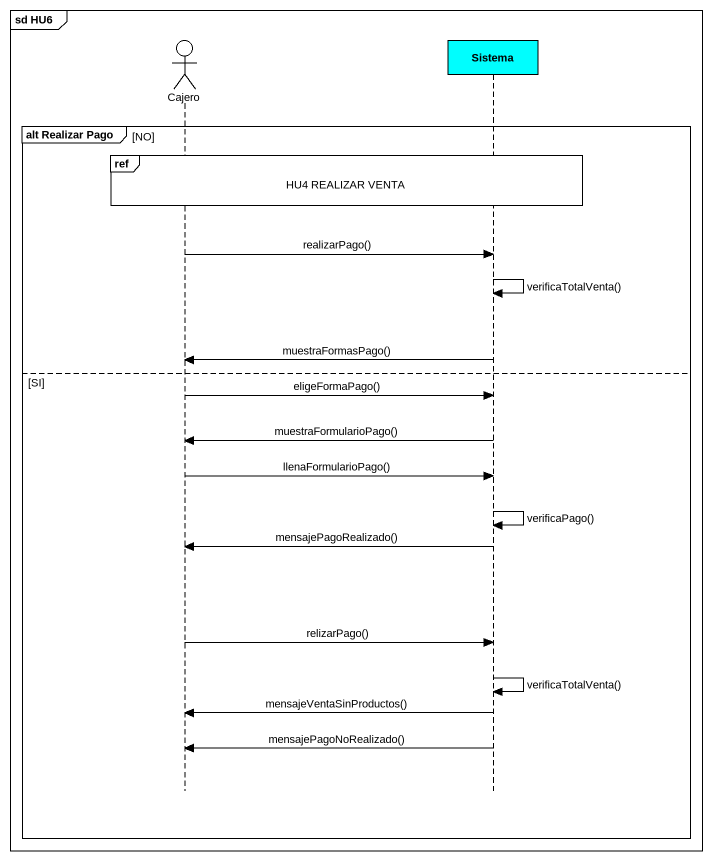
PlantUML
@startuml
mainframe sd HU6
hide footbox
actor Cajero #FFFFFF
participant Sistema #00FEFE

group alt Realizar Pago [NO]
  ref over Cajero, Sistema : HU4 REALIZAR VENTA
  Cajero -> Sistema : realizarPago()
  Sistema -> Sistema : verificaTotalVenta()
  Sistema -> Cajero : muestraFormasPago()
else SI
  Cajero -> Sistema : eligeFormaPago()
  Sistema -> Cajero : muestraFormularioPago()
  Cajero -> Sistema : llenaFormularioPago()
  Sistema -> Sistema : verificaPago()
  Sistema -> Cajero : mensajePagoRealizado()
  Cajero -> Sistema : relizarPago()
  Sistema -> Sistema : verificaTotalVenta()
  Sistema -> Cajero : mensajeVentaSinProductos()
  Sistema -> Cajero : mensajePagoNoRealizado()
end
@enduml
